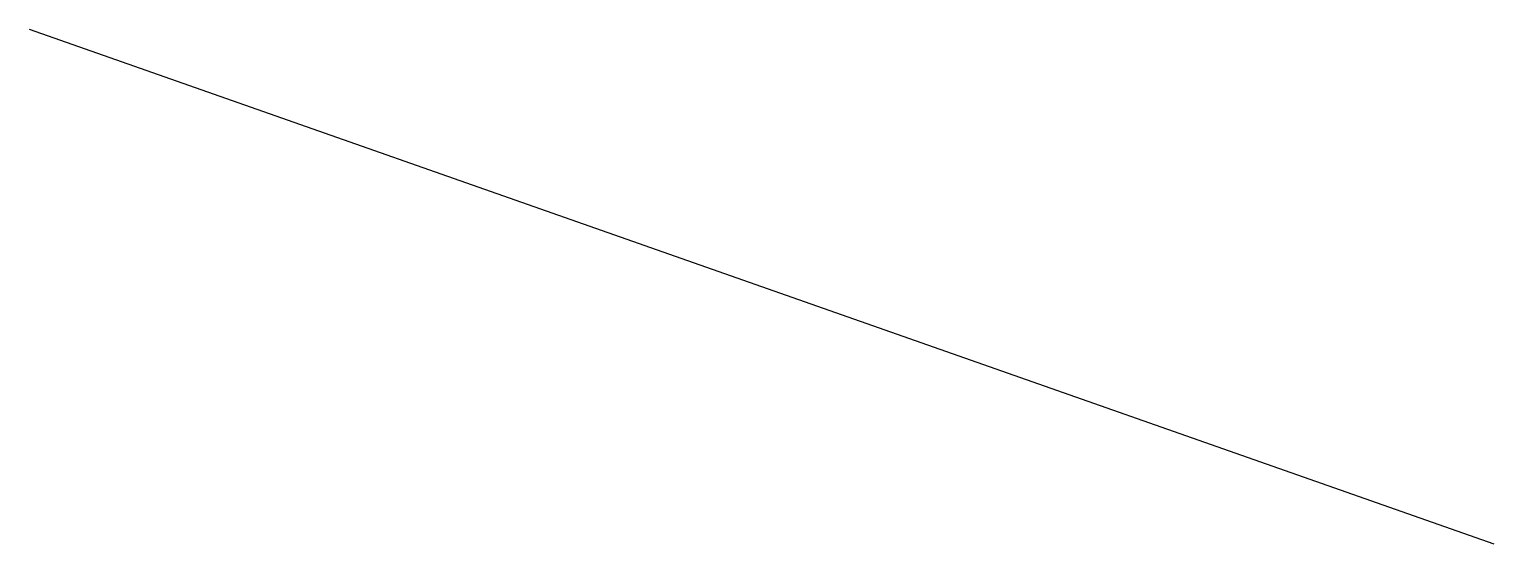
# Model space of a CAD drawing. Header units: millimetres. Extents: x -15 to 99, y 160 to 200.
import ezdxf

# ---------------------------------------------------------------- set-up
doc = ezdxf.new("R2010")
doc.units = ezdxf.units.MM

msp = doc.modelspace()

# ---------------------------------------------------------------- linework, layer by layer
msp.add_line((-15.091452, 200.210198), (99.27934, 160.05875))

doc.saveas('drawing.dxf')
